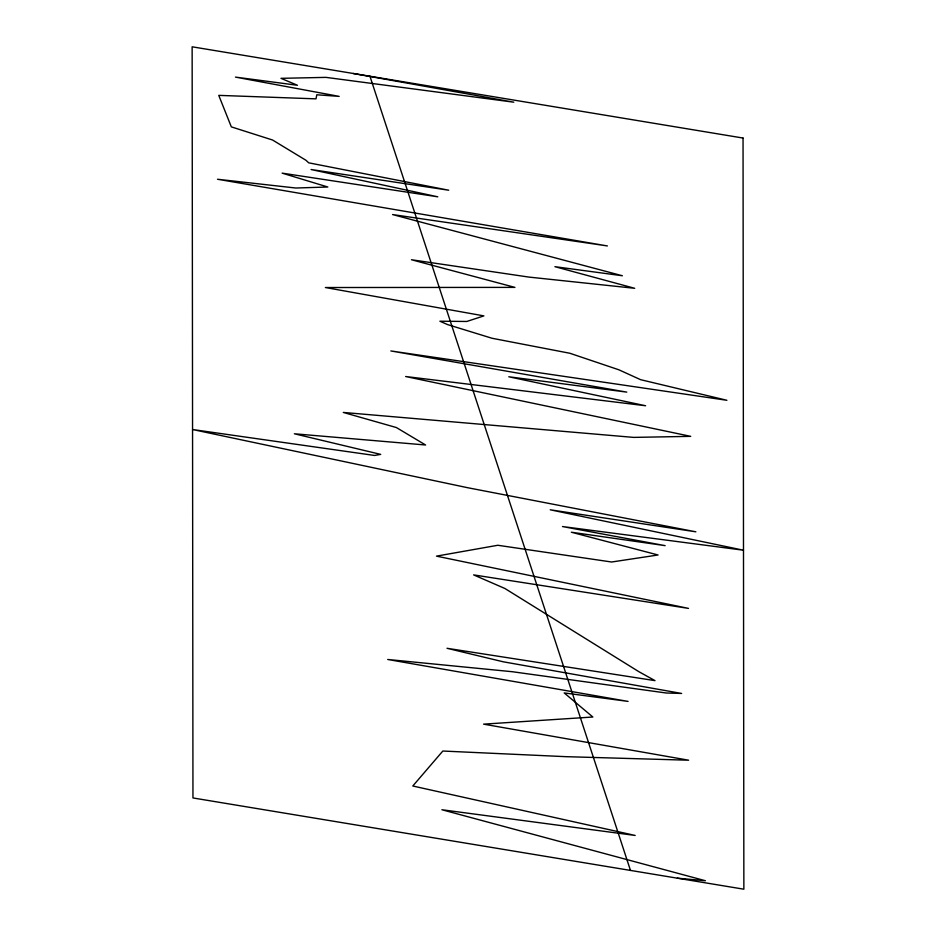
<?xml version="1.0" encoding="UTF-8"?>
<svg xmlns="http://www.w3.org/2000/svg" width="936" height="936" viewBox="0 0 936 936"><rect width="100%" height="100%" fill="white"/><g stroke="black" fill="none" stroke-linecap="round" stroke-linejoin="round"><path stroke-width="1.4" d="M677.348 878.179L705.393 880.729L441.909 809.745L635.17 835.45L412.799 786.006L442.833 751.035L565.707 756.662L688.627 760.207L483.584 724.148L592.851 717.011L564.197 692.921L628.068 701.403L387.726 659.482L512.413 671.732L666.233 693.003L681.619 693.447L503.252 661.799L447.01 648.285L655.001 680.636L638.785 671.638L504.89 588.487L473.616 574.891L688.486 608.388L436.48 556.136L497.812 545.267L611.629 562.01L658.055 554.99L571.358 532.221L665.133 545.641L562.489 526.547L743.488 550.216L550.216 509.792L695.869 531.812L467.532 487.691L192.559 429.519L374.54 455.458L380.695 454.381L294.372 433.777L425.599 444.998L396.373 427.541L343.29 412.437L633.578 437.393L690.721 436.351L405.651 376.518L645.606 405.744L508.786 376.775L626.769 392.114L390.839 350.941L726.898 400.292L640.622 379.688L618.825 369.779L569.86 353.258L492.02 338.259L447.63 324.605L439.897 321.212L466.783 321.469L483.889 315.888L325.377 287.527L514.929 287.387L411.454 259.74L528.781 277.068L634.69 288.3L554.919 266.678L622.381 275.757L392.558 214.555L607.394 245.934L217.515 179.256L295.788 188.019L327.822 187.013L282.122 173.137L437.791 196.817L311.091 169.521L448.73 190.219L308.716 162.829L305.943 160.267L272.563 140.014L231.332 126.875L218.755 95.367L316.005 98.853L316.801 94.782L339.171 96.385L235.451 77.103L297.449 85.27L280.976 78.332L325.962 77.372L513.805 102.188L353.165 73.476M369.954 76.249L630.478 870.422M743.044 138.048L192.137 46.8L192.956 797.952L743.863 889.2L743.044 138.048"/></g></svg>
